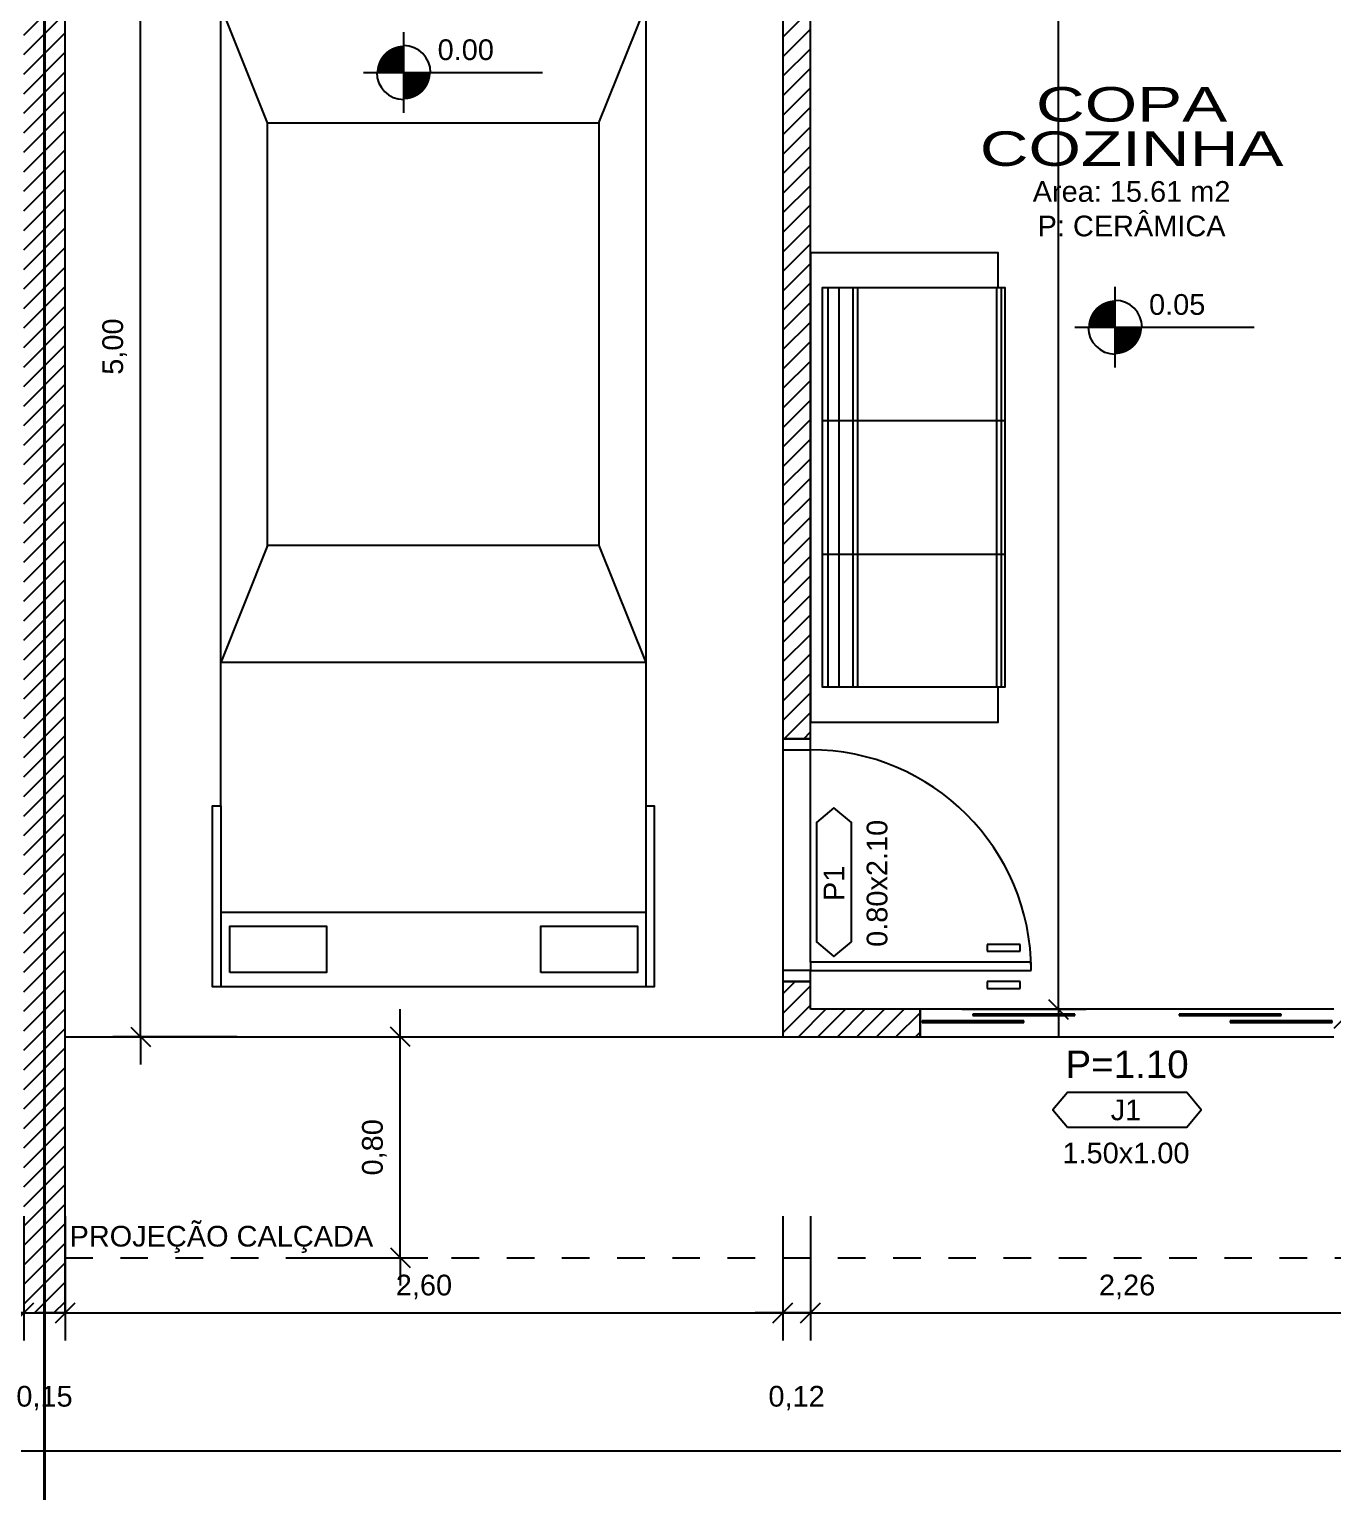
# Model space of a CAD drawing. Header units: metres. Extents: x 49 to 320, y -91 to 27.
# Drawn here: x 170.96 to 175.69, y 4.54 to 9.84 of the extents above; entities that cross this region are included whole.
import ezdxf
from ezdxf.enums import TextEntityAlignment as Align

# ---------------------------------------------------------------- set-up
doc = ezdxf.new("R2010")
doc.units = ezdxf.units.M
doc.header["$LTSCALE"] = 0.2
doc.linetypes.add('DASHED', pattern=[0.75, 0.5, -0.25])
for name, color, linetype in [('ARQ-___-___-CTA', 240, 'Continuous'), ('ARQ-___-___-LEG', 3, 'Continuous'), ('ARQ-___-___-TXT', 4, 'Continuous'), ('ARQ-___-___-VST', 9, 'Continuous'), ('ARQ-ALV', 6, 'Continuous'), ('ARQ-ALV-___-HTC', 13, 'Continuous'), ('ARQ-CXO', 2, 'Continuous'), ('ARQ-DVI', 1, 'Continuous'), ('ARQ-EQP-___-INT', 7, 'Continuous'), ('ARQ-MOB-___-INT', 7, 'Continuous'), ('ARQ-PIS', 2, 'Continuous')]:
    doc.layers.add(name, color=color, linetype=linetype)
doc.styles.add('REGUA100', font='arial.ttf')
doc.styles.add('REGUA60', font='arial.ttf')
doc.styles.add('REGUA80', font='arial.ttf')
doc.dimstyles.new('Active3D', dxfattribs={"dimtxt": 1.5, "dimasz": 0.01, "dimexe": 2, "dimexo": 3, "dimgap": 0.98, "dimtad": 1, "dimlfac": -1, "dimrnd": 0.005, "dimzin": 0, "dimtxsty": 'REGUA60', "dimblk": 'COTATR', "dimcen": 4, "dimdle": 4, "dimclrt": 2, "dimadec": 0, "dimazin": 0, "dimtfac": 1, "dimtmove": 2, "dimatfit": 2, "dimfxl": 1, "dimarcsym": 0})
pattern_1 = [(45, (187.28258, -1), (-0.03535534, 0.03535534), [])]

# ---------------------------------------------------------------- blocks, each defined once
blk = doc.blocks.new('MBSOF232')
at = {"color": 0}
blk.add_lwpolyline([(100, 80), (-100, 80), (-100, 0), (-85, 0), (-85, -3), (85, -3), (85, 0), (100, 0)], close=True, dxfattribs=at)
at = {"layer": 'ARQ-MOB-___-INT'}
for p, q in [((-28.51, -3), (-28.51, 75)), ((28.33, -3), (28.33, 75)), ((85, 72.61), (-85, 72.61)), ((85, 67.93), (-85, 67.93)), ((85, 61.9), (-85, 61.9)), ((85, 59.89), (-85, 59.89)), ((85, 0.66), (-85, 0.66)), ((85, -1.35), (-85, -1.35))]:
    blk.add_line(p, q, dxfattribs=at)
blk.add_lwpolyline([(85, 0), (85, 75), (-85, 75), (-85, 0)], dxfattribs=at)
blk = doc.blocks.new('ACVEIC22')
at = {"color": 0}
blk.add_lwpolyline([(77, 180.74), (80, 180.74), (80, 226.21), (-80, 226.21), (-80, 180.74), (-77, 180.74), (-77, -130.66), (-80, -130.66), (-80, -196.28), (80, -196.28), (80, -130.66), (77, -130.66)], close=True, dxfattribs=at)
at = {"layer": 'ARQ-EQP-___-INT'}
for p, q in [((77, 222.31), (-77, 222.31)), ((-77, 222.31), (-77, 180.74)), ((77, 180.74), (77, 222.31)), ((77, 158.93), (-77, 158.93)), ((-60, 116.64), (-77, 158.93)), ((60, 116.64), (77, 158.93)), ((-60, -36.48), (-77, -78.77)), ((60, -36.48), (77, -78.77)), ((-77, -78.77), (77, -78.77)), ((-77, -130.66), (-77, -196.28)), ((77, -130.66), (77, -196.28)), ((-77, -169.29), (77, -169.29))]:
    blk.add_line(p, q, dxfattribs=at)
for points in [[(60, 116.64), (-60, 116.64), (-60, -36.48), (60, -36.48)], [(-39.03, -191.08), (-39.03, -174.28), (-74.03, -174.28), (-74.03, -191.08)], [(73.64, -191.08), (73.64, -174.28), (38.64, -174.28), (38.64, -191.08)]]:
    blk.add_lwpolyline(points, close=True, dxfattribs=at)
blk = doc.blocks.new('IndEsq1')
blk.add_lwpolyline([(-4.32, 0.44), (4.32, 0.44), (5.38, 1.7), (4.32, 2.96), (-4.32, 2.96), (-5.38, 1.7)], close=True)
at = {"color": 0, "style": 'REGUA60', "width": 1.4}
for tag, p in [('CODESQUAD', (-0.08, 0.95)), ('DIMESQUAD', (-0.08, -2.17))]:
    blk.add_attdef(tag, text='', height=1.5, dxfattribs=at).set_placement(p, align=Align.CENTER)
at = {"color": 0, "style": 'REGUA60', "width": 1.4, "flags": 9}
blk.add_attdef('PEITORIL', text='', height=1.5, dxfattribs=at).set_placement((0.22, -4.49), align=Align.CENTER)
at = {"style": 'REGUA60', "width": 1.4, "flags": 9}
blk.add_attdef('LOCAL', text='', height=1.5, dxfattribs=at).set_placement((-0.08, -6.56), align=Align.CENTER)
blk = doc.blocks.new('IndUni1')
at = {"color": 4, "style": 'REGUA100', "width": 1.4, "flags": 8}
blk.add_attdef('NOME1', text='', height=2.5, dxfattribs=at).set_placement((0.24, 2.99), align=Align.CENTER)
at = {"color": 4, "style": 'REGUA100', "width": 1.4}
blk.add_attdef('NOME2', text='', height=2.5, dxfattribs=at).set_placement((0.24, -0.22), align=Align.CENTER)
at = {"color": 0, "style": 'REGUA60', "width": 1.4}
for tag, p in [('AREA', (0.24, -2.82)), ('PERIM', (0.24, -5.32)), ('PISO', (0.24, -7.82)), ('PAREDE', (0.24, -10.32)), ('TETO', (0.24, -12.82))]:
    blk.add_attdef(tag, text='', height=1.5, dxfattribs=at).set_placement(p, align=Align.CENTER)
blk = doc.blocks.new('COTATR')
at = {"color": 6}
blk.add_line((-71, -71), (71, 71), dxfattribs=at)
at = {"color": 0, "linetype": 'ByBlock'}
blk.add_line((0, 0), (200, 0), dxfattribs=at)
blk = doc.blocks.new('*D118')
at = {"layer": 'ARQ-___-___-CTA', "color": 0, "lineweight": -2, "transparency": 16777216}
for p, q in [((170.9439, 5.536), (170.9439, 5.086)), ((168.3444, 5.186), (170.9434, 5.186))]:
    blk.add_line(p, q, dxfattribs=at)
at = {"layer": 'Defpoints', "color": 0, "transparency": 16777216}
for p in [(168.3439, 5.686), (170.9439, 5.686), (170.9439, 5.186)]:
    blk.add_point(p, dxfattribs=at)
at = {"layer": 'ARQ-___-___-CTA', "color": 0, "lineweight": -2, "transparency": 16777216, "xscale": 0.0005, "yscale": 0.0005, "zscale": 0.0005, "rotation": 180}
blk.add_blockref('COTATR', (168.3439, 5.186), dxfattribs=at)
at = {"layer": 'ARQ-___-___-CTA', "color": 0, "lineweight": -2, "transparency": 16777216, "xscale": 0.0005, "yscale": 0.0005, "zscale": 0.0005}
blk.add_blockref('COTATR', (170.9439, 5.186), dxfattribs=at)
at = {"layer": 'ARQ-___-___-CTA', "color": 2, "transparency": 16777216, "insert": (169.6439, 5.2801), "char_height": 0.075, "attachment_point": 5, "style": 'REGUA60'}
blk.add_mtext('2,60', dxfattribs=at)
blk = doc.blocks.new('*D119')
at = {"layer": 'ARQ-___-___-CTA', "color": 0, "lineweight": -2, "transparency": 16777216}
for p, q in [((171.0939, 5.536), (171.0939, 5.086)), ((170.9444, 5.186), (171.0934, 5.186))]:
    blk.add_line(p, q, dxfattribs=at)
at = {"layer": 'Defpoints', "color": 0, "transparency": 16777216}
for p in [(170.9439, 5.686), (171.0939, 5.686), (171.0939, 5.186)]:
    blk.add_point(p, dxfattribs=at)
at = {"layer": 'ARQ-___-___-CTA', "color": 0, "lineweight": -2, "transparency": 16777216, "xscale": 0.0005, "yscale": 0.0005, "zscale": 0.0005, "rotation": 180}
blk.add_blockref('COTATR', (170.9439, 5.186), dxfattribs=at)
at = {"layer": 'ARQ-___-___-CTA', "color": 0, "lineweight": -2, "transparency": 16777216, "xscale": 0.0005, "yscale": 0.0005, "zscale": 0.0005}
blk.add_blockref('COTATR', (171.0939, 5.186), dxfattribs=at)
at = {"layer": 'ARQ-___-___-CTA', "color": 2, "transparency": 16777216, "insert": (171.0189, 4.8773), "char_height": 0.075, "attachment_point": 5, "style": 'REGUA60'}
blk.add_mtext('0,15', dxfattribs=at)
blk = doc.blocks.new('*D120')
at = {"layer": 'ARQ-___-___-CTA', "color": 0, "lineweight": -2, "transparency": 16777216}
for p, q in [((173.6939, 5.536), (173.6939, 5.086)), ((171.0944, 5.186), (173.6934, 5.186))]:
    blk.add_line(p, q, dxfattribs=at)
at = {"layer": 'Defpoints', "color": 0, "transparency": 16777216}
for p in [(171.0939, 5.686), (173.6939, 5.686), (173.6939, 5.186)]:
    blk.add_point(p, dxfattribs=at)
at = {"layer": 'ARQ-___-___-CTA', "color": 0, "lineweight": -2, "transparency": 16777216, "xscale": 0.0005, "yscale": 0.0005, "zscale": 0.0005, "rotation": 180}
blk.add_blockref('COTATR', (171.0939, 5.186), dxfattribs=at)
at = {"layer": 'ARQ-___-___-CTA', "color": 0, "lineweight": -2, "transparency": 16777216, "xscale": 0.0005, "yscale": 0.0005, "zscale": 0.0005}
blk.add_blockref('COTATR', (173.6939, 5.186), dxfattribs=at)
at = {"layer": 'ARQ-___-___-CTA', "color": 2, "transparency": 16777216, "insert": (172.3939, 5.2801), "char_height": 0.075, "attachment_point": 5, "style": 'REGUA60'}
blk.add_mtext('2,60', dxfattribs=at)
blk = doc.blocks.new('*D123')
at = {"layer": 'ARQ-___-___-CTA', "color": 0, "lineweight": -2, "transparency": 16777216}
for p, q in [((144.8589, 5.036), (144.8589, 4.586)), ((179.7389, 5.036), (179.7389, 4.586)), ((144.8594, 4.686), (162.3222, 4.686)), ((179.7384, 4.686), (162.6734, 4.686))]:
    blk.add_line(p, q, dxfattribs=at)
at = {"layer": 'Defpoints', "color": 0, "transparency": 16777216}
for p in [(144.8589, 5.186), (179.7389, 5.186), (179.7389, 4.686)]:
    blk.add_point(p, dxfattribs=at)
at = {"layer": 'ARQ-___-___-CTA', "color": 0, "lineweight": -2, "transparency": 16777216, "xscale": 0.0005, "yscale": 0.0005, "zscale": 0.0005, "rotation": 180}
blk.add_blockref('COTATR', (144.8589, 4.686), dxfattribs=at)
at = {"layer": 'ARQ-___-___-CTA', "color": 0, "lineweight": -2, "transparency": 16777216, "xscale": 0.0005, "yscale": 0.0005, "zscale": 0.0005}
blk.add_blockref('COTATR', (179.7389, 4.686), dxfattribs=at)
at = {"layer": 'ARQ-___-___-CTA', "color": 2, "transparency": 16777216, "insert": (162.4978, 4.686), "char_height": 0.075, "attachment_point": 5, "style": 'REGUA60'}
blk.add_mtext('34,88', dxfattribs=at)
blk = doc.blocks.new('*D146')
at = {"layer": 'ARQ-___-___-CTA', "color": 0, "lineweight": -2, "transparency": 16777216}
for p, q in [((171.7171, 11.186), (171.2671, 11.186)), ((171.3671, 6.1865), (171.3671, 11.1855)), ((171.7171, 6.186), (171.2671, 6.186))]:
    blk.add_line(p, q, dxfattribs=at)
at = {"layer": 'Defpoints', "color": 0, "transparency": 16777216}
for p in [(171.3671, 11.186), (171.8671, 11.186), (171.8671, 6.186)]:
    blk.add_point(p, dxfattribs=at)
at = {"layer": 'ARQ-___-___-CTA', "color": 0, "lineweight": -2, "transparency": 16777216, "xscale": 0.0005, "yscale": 0.0005, "zscale": 0.0005}
for p, rotation in [((171.3671, 11.186), 90), ((171.3671, 6.186), 270)]:
    blk.add_blockref('COTATR', p, dxfattribs=dict(at, rotation=rotation))
at = {"layer": 'ARQ-___-___-CTA', "color": 2, "transparency": 16777216, "insert": (171.273, 8.686), "char_height": 0.075, "attachment_point": 5, "rotation": 90, "style": 'REGUA60'}
blk.add_mtext('5,00', dxfattribs=at)
blk = doc.blocks.new('NivelPB')
for p, q in [((0, -2.92), (0, 2.92)), ((-2.92, 0), (10.07, 0))]:
    blk.add_line(p, q)
at = {"const_width": 1.95}
for points in [[(-0.98, 0, -0.414214), (0, 0.98, -0.618034)], [(0, -0.98, 0.414214), (0.98, 0, 0.618034)]]:
    blk.add_lwpolyline(points, format="xyb", dxfattribs=at)
for start, end in [(0, 90), (180, 270)]:
    blk.add_arc((0, 0), 1.95, start, end)
at = {"color": 0, "linetype": 'ByBlock', "style": 'REGUA60', "width": 1.4}
blk.add_attdef('NIVEL', (2.46, 0.9), '', height=1.5, dxfattribs=at)
blk = doc.blocks.new('*D188')
at = {"layer": 'ARQ-___-___-CTA', "color": 0, "lineweight": -2, "transparency": 16777216}
for p, q in [((174.3426, 13.086), (174.7926, 13.086)), ((174.6926, 13.0855), (174.6926, 10.2315)), ((174.6926, 6.2865), (174.6926, 9.9386)), ((174.3426, 6.286), (174.7926, 6.286))]:
    blk.add_line(p, q, dxfattribs=at)
at = {"layer": 'Defpoints', "color": 0, "transparency": 16777216}
for p in [(174.1926, 13.086), (174.6926, 13.086), (174.1926, 6.286)]:
    blk.add_point(p, dxfattribs=at)
at = {"layer": 'ARQ-___-___-CTA', "color": 0, "lineweight": -2, "transparency": 16777216, "xscale": 0.0005, "yscale": 0.0005, "zscale": 0.0005}
for p, rotation in [((174.6926, 13.086), 90), ((174.6926, 6.286), 270)]:
    blk.add_blockref('COTATR', p, dxfattribs=dict(at, rotation=rotation))
at = {"layer": 'ARQ-___-___-CTA', "color": 2, "transparency": 16777216, "insert": (174.6926, 10.0851), "char_height": 0.075, "attachment_point": 5, "rotation": 90, "style": 'REGUA60'}
blk.add_mtext('6,80', dxfattribs=at)
blk = doc.blocks.new('*D248')
at = {"layer": 'ARQ-___-___-CTA', "color": 0, "lineweight": -2, "transparency": 16777216}
for p, q in [((171.958, 6.186), (172.408, 6.186)), ((172.308, 5.3865), (172.308, 6.1855)), ((171.958, 5.386), (172.408, 5.386))]:
    blk.add_line(p, q, dxfattribs=at)
at = {"layer": 'Defpoints', "color": 0, "transparency": 16777216}
for p in [(171.808, 6.186), (172.308, 6.186), (171.808, 5.386)]:
    blk.add_point(p, dxfattribs=at)
at = {"layer": 'ARQ-___-___-CTA', "color": 0, "lineweight": -2, "transparency": 16777216, "xscale": 0.0005, "yscale": 0.0005, "zscale": 0.0005}
for p, rotation in [((172.308, 6.186), 90), ((172.308, 5.386), 270)]:
    blk.add_blockref('COTATR', p, dxfattribs=dict(at, rotation=rotation))
at = {"layer": 'ARQ-___-___-CTA', "color": 2, "transparency": 16777216, "insert": (172.2139, 5.786), "char_height": 0.075, "attachment_point": 5, "rotation": 90, "style": 'REGUA60'}
blk.add_mtext('0,80', dxfattribs=at)

msp = doc.modelspace()

# ---------------------------------------------------------------- hatches: boundary and pattern name
at = {"layer": 'ARQ-ALV-___-HTC'}
h = msp.add_hatch(dxfattribs=at)
h.set_pattern_fill('_U', color=256, scale=0.05, angle=45, style=0, pattern_type=0)
h.set_pattern_definition(pattern_1)
h.paths.add_polyline_path([(171.0939, 5.186), (171.0939, 13.486), (170.9439, 13.486), (170.9439, 5.186)])
h = msp.add_hatch(dxfattribs=at)
h.set_pattern_fill('_U', color=256, scale=0.05, angle=45, style=0, pattern_type=0)
h.set_pattern_definition(pattern_1)
h.paths.add_polyline_path([(173.6939, 7.266), (173.7939, 7.266), (173.7939, 10.206), (173.6939, 10.206)])
h.paths.add_polyline_path([(173.6939, 6.386), (173.6939, 6.186), (173.7939, 6.286), (173.7939, 6.386)])
h.paths.add_polyline_path([(173.7939, 11.086), (173.7939, 13.086), (173.6939, 13.186), (173.6939, 11.086)])
h = msp.add_hatch(dxfattribs=at)
h.set_pattern_fill('_U', color=256, scale=0.05, angle=45, style=0, pattern_type=0)
h.set_pattern_definition(pattern_1)
h.paths.add_polyline_path([(178.6389, 6.186), (179.5889, 6.186), (179.5889, 6.286), (178.6389, 6.286)])
h.paths.add_polyline_path([(177.1389, 6.186), (177.1389, 6.286), (175.6914, 6.286), (175.6914, 6.186)])
h.paths.add_polyline_path([(174.1914, 6.186), (174.1914, 6.286), (173.7939, 6.286), (173.6939, 6.186)])

# ---------------------------------------------------------------- linework, layer by layer
at = {"layer": 'ARQ-___-___-CTA'}
for p, q in [((173.7939, 5.536), (173.7939, 5.086)), ((173.6944, 5.186), (173.7934, 5.186)), ((173.7944, 5.186), (176.0884, 5.186))]:
    msp.add_line(p, q, dxfattribs=at)
at = {"layer": 'ARQ-___-___-TXT', "const_width": 0.01}
msp.add_lwpolyline([(171.0189, 25.186), (171.0189, 4.186)], dxfattribs=at)
at = {"layer": 'ARQ-___-___-VST'}
for p, q in [((173.6939, 7.226), (173.6939, 6.426)), ((173.7939, 6.456), (173.7939, 7.226)), ((174.4339, 6.521), (174.4339, 6.496)), ((174.5539, 6.521), (174.4339, 6.521)), ((174.5539, 6.496), (174.5539, 6.521)), ((174.4339, 6.496), (174.5539, 6.496)), ((174.4339, 6.386), (174.4339, 6.361)), ((174.5539, 6.386), (174.4339, 6.386)), ((174.4339, 6.361), (174.5539, 6.361)), ((174.5539, 6.361), (174.5539, 6.386)), ((175.6904, 6.286), (174.1924, 6.286)), ((174.1924, 6.186), (175.6904, 6.186))]:
    msp.add_line(p, q, dxfattribs=at)
at = {"layer": 'ARQ-___-___-VST', "linetype": 'DASHED'}
msp.add_line((171.0939, 5.386), (179.5889, 5.386), dxfattribs=at)
at = {"layer": 'ARQ-ALV'}
for p, q in [((171.0939, 5.186), (171.0939, 13.486)), ((173.6939, 10.206), (173.6939, 7.266)), ((173.7939, 7.266), (173.7939, 10.206)), ((173.6939, 7.266), (173.7939, 7.266)), ((173.6939, 6.386), (173.6939, 6.186)), ((173.7939, 6.386), (173.6939, 6.386)), ((173.7939, 6.286), (173.7939, 6.386)), ((174.1914, 6.286), (173.7939, 6.286)), ((174.1914, 6.186), (174.1914, 6.286)), ((173.6939, 6.186), (174.1914, 6.186)), ((170.9439, 5.186), (171.0939, 5.186))]:
    msp.add_line(p, q, dxfattribs=at)
at = {"layer": 'ARQ-CXO'}
for p, q in [((173.7939, 7.266), (173.6939, 7.266)), ((173.6939, 7.266), (173.6939, 7.226)), ((173.7939, 7.226), (173.7939, 7.266)), ((173.6939, 7.226), (173.7939, 7.226)), ((173.6939, 6.426), (173.6939, 6.386)), ((173.7939, 6.426), (173.6939, 6.426)), ((174.5939, 6.456), (173.7939, 6.456)), ((173.7939, 6.456), (173.7939, 6.426)), ((173.7939, 6.386), (173.7939, 6.426)), ((173.7939, 6.426), (174.5939, 6.426)), ((174.5939, 6.426), (174.5939, 6.456)), ((173.6939, 6.386), (173.7939, 6.386)), ((174.1924, 6.286), (174.1914, 6.286)), ((174.1914, 6.286), (174.1914, 6.186)), ((174.1924, 6.186), (174.1924, 6.286)), ((174.1914, 6.186), (174.1924, 6.186))]:
    msp.add_line(p, q, dxfattribs=at)
at = {"layer": 'ARQ-DVI'}
for p, q in [((174.7523, 6.2685), (174.383, 6.2685)), ((174.383, 6.2685), (174.383, 6.2635)), ((174.383, 6.2635), (174.7523, 6.2635)), ((174.7523, 6.2635), (174.7523, 6.2685)), ((175.4998, 6.2685), (175.1305, 6.2685)), ((175.1305, 6.2685), (175.1305, 6.2635)), ((175.1305, 6.2635), (175.4998, 6.2635)), ((175.4998, 6.2635), (175.4998, 6.2685)), ((174.5676, 6.2435), (174.1984, 6.2435)), ((174.1984, 6.2435), (174.1984, 6.2385)), ((174.1984, 6.2385), (174.5676, 6.2385)), ((174.5676, 6.2385), (174.5676, 6.2435)), ((175.6844, 6.2435), (175.3151, 6.2435)), ((175.3151, 6.2435), (175.3151, 6.2385)), ((175.3151, 6.2385), (175.6844, 6.2385)), ((175.6844, 6.2385), (175.6844, 6.2435))]:
    msp.add_line(p, q, dxfattribs=at)
at = {"layer": 'ARQ-PIS'}
for p, q in [((173.6939, 7.226), (173.6939, 6.426)), ((171.0939, 6.186), (173.6939, 6.186)), ((171.0939, 6.186), (173.6939, 6.186))]:
    msp.add_line(p, q, dxfattribs=at)
msp.add_arc((173.7939, 6.426), 0.8, 0, 90, dxfattribs=at)

# ---------------------------------------------------------------- block references
at = {"xscale": -0.01, "yscale": 0.01, "zscale": 0.01}
msp.add_blockref('ACVEIC22', (172.4275, 8.3299), dxfattribs=at)
at = {"layer": 'ARQ-___-___-CTA', "color": 2}
ref = msp.add_blockref('NivelPB', (172.3204, 9.6787), dxfattribs=dict(at, xscale=0.05, yscale=0.05, zscale=0.05))
ref.add_attrib('NIVEL', '0.00', (172.4434, 9.7239), dxfattribs={"layer": '0', "color": 0, "linetype": 'ByBlock', "height": 0.075, "style": 'REGUA60'})
ref = msp.add_blockref('NivelPB', (174.898, 8.756), dxfattribs=dict(at, xscale=0.05, yscale=0.05, zscale=0.05))
ref.add_attrib('NIVEL', '0.05', (175.021, 8.8012), dxfattribs={"layer": '0', "color": 0, "linetype": 'ByBlock', "height": 0.075, "style": 'REGUA60'})
at = {"layer": 'ARQ-___-___-CTA', "xscale": 0.0005, "yscale": 0.0005, "zscale": 0.0005, "rotation": 180}
for p in [(173.6939, 5.186), (173.7939, 5.186)]:
    msp.add_blockref('COTATR', p, dxfattribs=at)
at = {"layer": 'ARQ-___-___-CTA', "xscale": 0.0005, "yscale": 0.0005, "zscale": 0.0005}
msp.add_blockref('COTATR', (173.7939, 5.186), dxfattribs=at)
at = {"layer": 'ARQ-___-___-LEG'}
ref = msp.add_blockref('IndEsq1', (173.9644, 6.746), dxfattribs=dict(at, xscale=0.05, yscale=0.05, zscale=0.05, rotation=90))
ref.add_attrib('CODESQUAD', 'P1', dxfattribs={"layer": '0', "color": 0, "height": 0.075, "rotation": 90, "style": 'REGUA60'}).set_placement((173.9169, 6.742), align=Align.CENTER)
ref.add_attrib('DIMESQUAD', '0.80x2.10', dxfattribs={"layer": '0', "color": 0, "height": 0.075, "rotation": 90, "style": 'REGUA60'}).set_placement((174.0729, 6.742), align=Align.CENTER)
ref = msp.add_blockref('IndEsq1', (174.9414, 5.8365), dxfattribs=dict(at, xscale=0.05, yscale=0.05, zscale=0.05))
ref.add_attrib('CODESQUAD', 'J1', dxfattribs={"layer": '0', "color": 0, "height": 0.075, "style": 'REGUA60'}).set_placement((174.9374, 5.884), align=Align.CENTER)
ref.add_attrib('DIMESQUAD', '1.50x1.00', dxfattribs={"layer": '0', "color": 0, "height": 0.075, "style": 'REGUA60'}).set_placement((174.9374, 5.728), align=Align.CENTER)
at = {"layer": 'ARQ-___-___-TXT'}
ref = msp.add_blockref('IndUni1', (174.9457, 9.3517), dxfattribs=dict(at, xscale=0.05, yscale=0.05, zscale=0.05))
ref.add_attrib('NOME1', 'COPA', dxfattribs={"layer": '0', "color": 4, "height": 0.125, "style": 'REGUA100', "width": 1.4, "flags": 8}).set_placement((174.9577, 9.5012), align=Align.CENTER)
ref.add_attrib('NOME2', 'COZINHA', dxfattribs={"layer": '0', "color": 4, "height": 0.125, "style": 'REGUA100', "width": 1.4}).set_placement((174.9577, 9.3407), align=Align.CENTER)
ref.add_attrib('AREA', 'Area: 15.61 m2', dxfattribs={"layer": '0', "color": 0, "height": 0.075, "style": 'REGUA60'}).set_placement((174.9577, 9.2105), align=Align.CENTER)
ref.add_attrib('PERIM', 'P: CERÂMICA', dxfattribs={"layer": '0', "color": 0, "height": 0.075, "style": 'REGUA60'}).set_placement((174.9577, 9.0855), align=Align.CENTER)
at = {"layer": 'ARQ-___-___-VST', "xscale": 0.0085, "yscale": 0.0085, "zscale": 0.0085, "rotation": 90.00000000000001}
msp.add_blockref('MBSOF232', (174.4739, 8.176), dxfattribs=at)

# ---------------------------------------------------------------- texts
at = {"layer": 'ARQ-___-___-CTA', "color": 2, "char_height": 0.075, "attachment_point": 5, "style": 'REGUA60'}
for s, insert in [('2,26', (174.9414, 5.2801)), ('0,12', (173.7439, 4.8773))]:
    msp.add_mtext(s, dxfattribs=dict(at, insert=insert))
at = {"layer": 'ARQ-___-___-LEG', "style": 'REGUA80'}
msp.add_text('P=1.10', height=0.1, dxfattribs=at).set_placement((174.9414, 6.0865), align=Align.MIDDLE)
at = {"layer": 'ARQ-___-___-LEG', "style": 'REGUA60'}
msp.add_text('PROJEÇÃO CALÇADA', height=0.075, dxfattribs=at).set_placement((171.1097, 5.4265))

# ---------------------------------------------------------------- dimensions: what is measured, and where the dimension line sits
at = {"layer": 'ARQ-___-___-CTA'}
dim = msp.add_linear_dim(base=(174.6926, 13.086), p1=(174.1926, 6.286), p2=(174.1926, 13.086), angle=90, dimstyle='Active3D', override={"dimscale": 0.05}, dxfattribs=at)
dim.commit()
dim.dimension.update_dxf_attribs({"geometry": '*D188', "text_midpoint": (174.6926, 10.0851), "dimtype": 160})
for base, p1, p2, picture, middle in [((171.3671, 11.186), (171.8671, 6.186), (171.8671, 11.186), '*D146', (171.273, 8.686)), ((172.308, 6.186), (171.808, 5.386), (171.808, 6.186), '*D248', (172.2139, 5.786))]:
    dim = msp.add_linear_dim(base=base, p1=p1, p2=p2, angle=90, dimstyle='Active3D', override={"dimscale": 0.05}, dxfattribs=at)
    dim.commit()
    dim.dimension.update_dxf_attribs({"geometry": picture, "text_midpoint": middle})
for base, p1, p2, picture, middle in [((170.9439, 5.186), (168.3439, 5.686), (170.9439, 5.686), '*D118', (169.6439, 5.2801)), ((171.0939, 5.186), (170.9439, 5.686), (171.0939, 5.686), '*D119', (171.0189, 4.8773)), ((173.6939, 5.186), (171.0939, 5.686), (173.6939, 5.686), '*D120', (172.3939, 5.2801))]:
    dim = msp.add_linear_dim(base=base, p1=p1, p2=p2, dimstyle='Active3D', override={"dimscale": 0.05, "dimse1": 1}, dxfattribs=at)
    dim.commit()
    dim.dimension.update_dxf_attribs({"geometry": picture, "text_midpoint": middle})
dim = msp.add_linear_dim(base=(179.7389, 4.686), p1=(144.8589, 5.186), p2=(179.7389, 5.186), dimstyle='Active3D', override={"dimscale": 0.05}, dxfattribs=at)
dim.commit()
dim.dimension.update_dxf_attribs({"geometry": '*D123', "text_midpoint": (162.4978, 4.686), "dimtype": 160})

doc.saveas('drawing.dxf')
